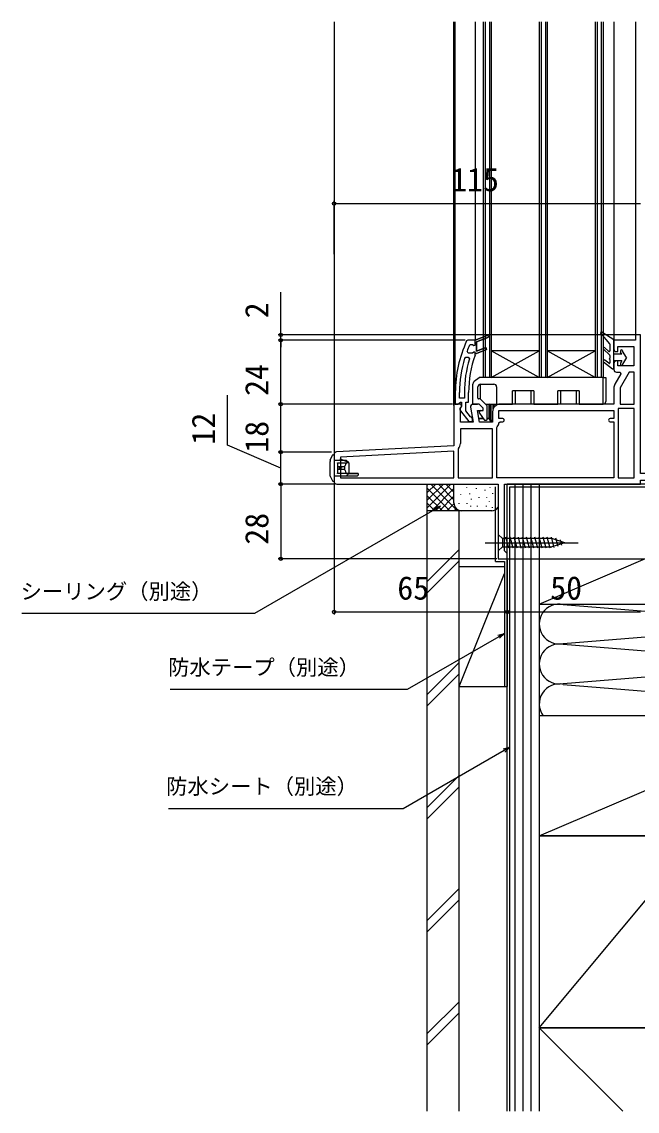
# Model space of a CAD drawing. Units: millimetres, scale not verified. Extents: x -525 to 525, y -782 to 778.
# Drawn here: x -22.2 to 208.8, y -19.6 to 389.2 of the extents above; entities that cross this region are included whole.
import ezdxf
from ezdxf.enums import TextEntityAlignment as Align

# ---------------------------------------------------------------- set-up
doc = ezdxf.new("R2010")
doc.units = ezdxf.units.MM
doc.header["$LTSCALE"] = 4
for name, color, linetype in [('0-2_YKK_11', 7, 'Continuous'), ('0-3_YKK_12', 2, 'Continuous'), ('0-4_YKK_13', 4, 'Continuous'), ('0-6_YKK_D', 6, 'Continuous'), ('0-8_YSS_K', 3, 'Continuous'), ('0-9_YSS_KE', 3, 'Continuous')]:
    doc.layers.add(name, color=color, linetype=linetype)
doc.styles.add('ＭＳ ゴシック', font='')
doc.styles.get('ＭＳ ゴシック').set_extended_font_data('MS Gothic')

msp = doc.modelspace()

# ---------------------------------------------------------------- linework, layer by layer
at = {"layer": '0-2_YKK_11'}
for p, q in [((200, 260.9), (200, 258.7)), ((95, 226.751), (95, 216.7))]:
    msp.add_line(p, q, dxfattribs=at)
for points in [[(96, 215.7), (156.6, 215.7), (156.6, 187.7), (160, 187.7), (160, 189.6), (159.5, 190.1), (159, 190.6), (159, 215.7), (210, 215.7), (210, 217.2), (222.5, 217.2), (222.5, 215.7), (225, 215.7), (225, 219.7), (210, 219.7), (210, 271.7), (208.2, 271.7), (208.2, 269.7), (200, 269.7), (200, 266.4)], [(145.795, 267.799), (146.253, 268.099), (146.925, 268.099), (147.41, 267.724), (148, 267.799), (148, 269.699), (152.452, 271.471), (148, 269.699), (145.218, 269.699), (144.764, 269.41)], [(152.748, 270.728), (148.5, 269.037), (148.5, 265.56), (151.952, 266.934), (152.248, 266.191), (148.5, 264.699), (148, 264.699), (148, 265.199), (147.41, 265.274), (146.925, 264.899), (146.9, 264.899), (145.365, 264.899), (144.896, 265.574)], [(147.97, 264.082), (148, 264.253), (148, 264.699), (148.5, 264.699), (152.248, 266.191), (151.952, 266.934), (148.5, 265.56), (148.5, 269.037), (152.748, 270.728)], [(201, 265.4), (201.5, 265.4), (201.5, 267.3), (207.5, 267.3), (207.5, 260.1), (201.5, 260.1), (201.5, 261.9), (201, 261.9)], [(144.009, 262.944), (144.487, 263.299), (145.324, 263.299), (145.801, 262.652)], [(201, 257.7), (202.345, 257.7), (202.673, 257.133), (200.389, 253.177)], [(140.5, 250.067), (140.5, 245.699), (141.6, 245.699), (142.096, 246.137), (142.394, 246.399), (142.8, 246.399), (142.8, 244.999), (142.6, 244.599)], [(143.9, 250.067), (143.9, 247.999), (142.1, 247.999), (142.1, 250.067)], [(142.413, 243.183), (145.525, 239.199), (147, 239.199), (147, 240.301), (146.525, 240.8), (146.155, 240.992), (144.4, 243.238), (144.4, 246.399), (145.5, 246.399), (145.5, 250.067)], [(200, 251.727), (200, 245.7), (157.4, 245.7)], [(146.215, 244.526), (147.207, 238.9), (142.4, 238.9), (142.4, 244.256), (142.942, 245.124), (142.623, 245.7), (140, 245.7), (140, 230.058), (95.948, 227.75)], [(154.5, 242.8), (154.5, 238.9), (149.644, 238.9), (148.868, 243.3), (151, 243.3), (151, 244.2), (149.5, 245.7), (147.2, 245.7)], [(158.3, 240.3), (156.9, 240.3), (156.9, 243.3), (200, 243.3), (200, 240.3), (198.6, 240.3)], [(200, 218.1), (156.1, 218.1), (156.1, 236.9), (156.238, 237.245)], [(156.887, 238.652), (157.384, 239.1), (158.3, 239.1)], [(198.6, 239.1), (200, 239.1), (200, 218.1)], [(154.5, 218.1), (154.5, 236.5), (142.4, 236.5), (142.4, 230.933)], [(141.718, 229.065), (141.6, 228.742), (141.6, 218.1), (154.5, 218.1)]]:
    msp.add_lwpolyline(points, dxfattribs=at)
for points in [[(207.6, 245.7), (207.6, 257.7), (205.771, 257.7), (202.4, 251.861), (202.4, 245.7)], [(207.6, 218.1), (207.6, 244.1), (201.6, 244.1), (201.6, 218.1)], [(140, 228.056), (97.4, 225.823), (97.4, 218.1), (140, 218.1)]]:
    msp.add_lwpolyline(points, close=True, dxfattribs=at)
for centre, radius, start, end in [((152.6, 271.099), 0.4, 291.69939, 111.69941), ((152.6, 271.099), 0.4, 291.69939, 111.69941), ((186.5, 250.067), 46, 155.13402, 179.99999), ((186.5, 250.067), 44.4, 156.46078, 159.55779), ((201, 266.4), 1, 180.00001, 269.99999), ((186.5, 250.067), 44.4, 163.13981, 180.00001), ((186.5, 250.067), 42.6, 162.81723, 180.00001), ((186.5, 250.067), 41, 160.01112, 180.00001), ((201, 260.9), 1, 90.00001, 179.99999), ((201, 258.7), 1, 180.00001, 269.99999), ((202.9, 251.727), 2.9, 150.00001, 180.00002), ((147.2, 244.7), 1, 90, 189.99998), ((157.4, 242.8), 2.9, 90.00001, 179.99999), ((143.2, 243.799), 1, 126.86989, 218.08672), ((154.5, 238.9), 2.4, 316.39716, 354.0622), ((158.3, 239.7), 0.6, 269.99999, 90.00001), ((198.6, 239.7), 0.6, 89.99999, 270.00001), ((139.5, 230.933), 2.9, 319.88081, 0.00001), ((96, 226.751), 1, 93.00003, 180), ((96, 216.7), 1, 180.00001, 269.99999)]:
    msp.add_arc(centre, radius, start, end, dxfattribs=at)
at = {"layer": '0-3_YKK_12'}
for p, q in [((95, 389.2), (95, 226.751)), ((140, 245.2), (140, 389.2)), ((140.5, 245.7), (140.5, 389.2)), ((148, 389.2), (148, 269.699)), ((151, 389.2), (151, 255.7)), ((151.7, 389.2), (151.7, 255.7)), ((153.3, 389.2), (153.3, 255.7)), ((154, 389.2), (154, 255.7)), ((172, 389.2), (172, 255.7)), ((172.7, 389.2), (172.7, 255.7)), ((174.3, 389.2), (174.3, 255.7)), ((175, 389.2), (175, 255.7)), ((193, 389.2), (193, 255.7)), ((193.7, 389.2), (193.7, 255.7)), ((195.3, 389.2), (195.3, 255.7)), ((196, 389.2), (196, 255.7)), ((200, 389.2), (200, 269.2)), ((208.2, 389.2), (208.2, 271.2)), ((172, 265.7), (154, 265.7)), ((172, 255.7), (154, 265.7)), ((154, 255.7), (172, 265.7)), ((193, 265.7), (175, 265.7)), ((193, 255.7), (175, 265.7)), ((175, 255.7), (193, 265.7)), ((196, 255.7), (151, 255.7))]:
    msp.add_line(p, q, dxfattribs=at)
at = {"layer": '0-4_YKK_13'}
for p, q in [((198.452, 268.356), (195.072, 272.305)), ((200, 269.9), (195.46, 272.754)), ((200, 259.2), (200, 269.9)), ((198.436, 264.159), (196.128, 266.307)), ((198.164, 265.505), (196.672, 266.893)), ((198.5, 268.226), (198.5, 265.652)), ((198.177, 261.027), (196.645, 262.216)), ((198.5, 264.013), (198.5, 262.878)), ((198.5, 262.478), (198.5, 261.185)), ((203.055, 264.4), (200, 264.4)), ((203.055, 261.9), (200, 261.9)), ((202.5, 265.7), (202.5, 265.468)), ((203.055, 264.4), (202.554, 265.268)), ((203.055, 261.9), (202.554, 261.032)), ((203.3, 265.7), (203.3, 265.575)), ((204.7, 263.15), (203.3, 265.575)), ((204.7, 263.15), (203.3, 260.725)), ((196.154, 261.585), (199.516, 258.963)), ((202.5, 260.832), (202.5, 260.6)), ((203.3, 260.725), (203.3, 260.6)), ((149.418, 255.634), (147.563, 254.15)), ((196, 255.7), (149.605, 255.7)), ((196, 255.7), (197, 255.7)), ((196, 245.7), (196, 255.7)), ((197, 255.7), (197, 246.7)), ((147, 252.979), (147, 245.9)), ((149, 247.9), (149, 252.2)), ((150, 253.2), (155, 253.2)), ((150, 247.528), (150, 253.2)), ((156, 252.2), (156, 245.7)), ((170, 250.7), (162, 250.7)), ((162, 245.7), (162, 250.7)), ((169, 245.7), (169, 250.7)), ((170, 250.7), (170, 245.7)), ((187, 250.7), (179, 250.7)), ((179, 245.7), (179, 250.7)), ((186, 245.7), (186, 250.7)), ((187, 250.7), (187, 245.7)), ((147, 245.68), (147, 245.7)), ((147.2, 245.7), (147, 245.7)), ((147.2, 245.7), (148.793, 245.7)), ((149.621, 247.7), (149.2, 247.7)), ((152.354, 245.175), (149.975, 247.554)), ((151.828, 245.7), (156, 245.7)), ((153.5, 239.7), (153.5, 245.4)), ((153.5, 245.4), (153.8, 245.4)), ((153.8, 245.4), (153.8, 239.7)), ((154.7, 243.858), (154.7, 245.7)), ((155, 245.7), (155, 244.428)), ((156, 245.7), (162, 245.7)), ((170, 245.7), (169, 245.7)), ((170, 245.7), (179, 245.7)), ((187, 245.7), (186, 245.7)), ((187, 245.7), (196, 245.7)), ((149.5, 242.785), (149.5, 242.463)), ((149.536, 242.348), (151.301, 239.828)), ((150.193, 243.3), (149.6, 242.958)), ((152.5, 240), (152.5, 244.821)), ((149.362, 240.5), (150.83, 240.5)), ((151.04, 240.2), (149.415, 240.2)), ((151.547, 239.7), (152.2, 239.7)), ((152.5, 240.5), (153.2, 240.5)), ((153.2, 240.2), (152.5, 240.2)), ((153.2, 240.5), (153.2, 240.2)), ((153.8, 239.7), (154.5, 239.7)), ((154.5, 239.4), (153.8, 239.4)), ((93.5, 224.7), (94.417, 226.534)), ((94.685, 226.7), (94.713, 226.7)), ((94.713, 226.7), (95, 226.7)), ((95, 226.7), (95, 225.7)), ((95, 225.7), (95, 217.7)), ((93.5, 224.7), (93.5, 224.2)), ((93.5, 219.2), (93.5, 224.2)), ((99.5, 224.6), (95, 224.6)), ((96.3, 223.7), (99.736, 223.7)), ((96.3, 223.596), (96.3, 223.7)), ((96.3, 223.596), (96.3, 222.2)), ((96.9, 222.2), (96.3, 222.2)), ((96.3, 222.2), (96.3, 221.2)), ((96.9, 221.2), (96.3, 221.2)), ((96.3, 221.2), (96.3, 219.804)), ((96.9, 222.2), (96.9, 221.2)), ((96.994, 222.2), (96.9, 222.2)), ((96.994, 221.2), (96.9, 221.2)), ((96.994, 222.2), (97.187, 222.2)), ((97.187, 221.2), (96.994, 221.2)), ((97.5, 222.2), (97.187, 222.2)), ((97.5, 221.2), (97.187, 221.2)), ((97.5, 222.2), (97.5, 221.2)), ((97.633, 222.2), (97.5, 222.2)), ((97.633, 221.2), (97.5, 221.2)), ((97.633, 222.2), (97.814, 222.2)), ((97.814, 221.2), (97.633, 221.2)), ((97.915, 222.2), (97.814, 222.2)), ((97.915, 221.2), (97.814, 221.2)), ((97.915, 222.2), (98.059, 222.2)), ((98.059, 221.2), (97.915, 221.2)), ((98.907, 222.2), (98.059, 222.2)), ((99.2, 223.7), (99.5, 223.7)), ((100.5, 223.7), (99.5, 224.6)), ((100.435, 223.7), (99.736, 223.7)), ((100.435, 223.7), (100.5, 223.7)), ((100.5, 223.7), (100.5, 219.7)), ((93.5, 218.7), (93.5, 219.2)), ((93.5, 218.7), (94.417, 216.866)), ((94.713, 216.7), (94.685, 216.7)), ((99.5, 218.7), (95, 218.7)), ((99.5, 219.7), (99.2, 219.7)), ((99.5, 218.7), (100.5, 219.7)), ((103.7, 218.7), (99.5, 218.7)), ((100.435, 219.7), (99.736, 219.7)), ((100.5, 219.7), (100.435, 219.7)), ((104, 219.621), (100.452, 219.652)), ((100.452, 219.652), (104, 219.621)), ((103.7, 218.7), (104, 219)), ((104, 219.621), (104, 219)), ((156.651, 196.8), (156.651, 190.6)), ((156.651, 196.8), (158.201, 195.25)), ((151.651, 193.7), (186.651, 193.7)), ((176.735, 195.25), (158.201, 195.25)), ((158.201, 195.25), (158.201, 192.15)), ((160.627, 191.6), (159.502, 195.8)), ((162.18, 191.6), (161.055, 195.8)), ((163.733, 191.6), (162.608, 195.8)), ((165.286, 191.6), (164.161, 195.8)), ((166.839, 191.6), (165.714, 195.8)), ((168.392, 191.6), (167.267, 195.8)), ((169.945, 191.6), (168.82, 195.8)), ((171.498, 191.6), (170.372, 195.8)), ((173.051, 191.6), (171.925, 195.8)), ((174.604, 191.6), (173.478, 195.8)), ((176.157, 191.6), (175.031, 195.8)), ((177.64, 191.859), (176.584, 195.8)), ((181.651, 193.7), (176.735, 195.25)), ((181.651, 193.7), (176.735, 192.15)), ((179.072, 192.31), (178.259, 195.346)), ((180.504, 192.762), (179.955, 194.812)), ((156.651, 190.6), (158.201, 192.15)), ((158.201, 192.15), (176.735, 192.15))]:
    msp.add_line(p, q, dxfattribs=at)
for points in [[(163, 250.7), (163, 245.7), (162, 245.7)], [(180, 250.7), (180, 245.7), (179, 245.7)], [(153.5, 240.5), (153.2, 240.5), (153.2, 245.7)], [(153.8, 239.4), (153.8, 239.7), (153.5, 239.7)], [(97.4, 224.6), (97.4, 225.2), (98.818, 224.6), (100, 224.1), (100, 223.644)], [(98.907, 222.2), (98.907, 221.2), (98.059, 221.2)], [(95, 217.7), (95, 216.7), (94.713, 216.7)], [(99.736, 219.7), (96.3, 219.7), (96.3, 219.804)]]:
    msp.add_lwpolyline(points, dxfattribs=at)
for centre, radius, start, end in [((195.3, 272.5), 0.3, 57.84718, 220.56105), ((196.4, 266.6), 0.4, 47.0674, 227.0674), ((198.3, 268.226), 0.2, 0, 40.56105), ((202.9, 265.7), 0.4, 0, 180), ((196.4, 261.9), 0.4, 52.18768, 232.05449), ((198.3, 265.652), 0.2, 227.0674, 0), ((198.5, 262.678), 0.2, 90, 270), ((198.3, 264.013), 0.2, 0, 47.0674), ((202.9, 265.468), 0.4, 180, 210), ((198.3, 261.185), 0.2, 232.18768, 0), ((199.7, 259.2), 0.3, 232.05449, 0), ((202.9, 260.832), 0.4, 150, 180), ((202.9, 260.6), 0.4, 180, 0), ((148.5, 252.979), 1.5, 128.65981, 180), ((149.605, 255.4), 0.3, 90, 128.65981), ((150, 252.2), 1, 90, 180), ((155, 252.2), 1, 0, 90), ((147.2, 245.9), 0.2, 180, 270), ((149.2, 247.9), 0.2, 180, 270), ((149.621, 247.2), 0.5, 45, 90), ((153.2, 245.4), 0.3, 0, 90), ((153.2, 245.4), 0.6, 0, 30), ((196, 246.7), 1, 270, 0), ((149.7, 242.785), 0.2, 120, 180), ((149.7, 242.463), 0.2, 180, 215), ((152, 244.821), 0.5, 0, 45), ((151.547, 240), 0.3, 215, 270), ((152.2, 240), 0.3, 270, 0), ((153.2, 239.9), 0.3, 0, 90), ((153.8, 239.7), 0.3, 180, 270), ((94.685, 226.4), 0.3, 90, 153.43495), ((98.31, 222.767), 0.823, 316.45882, 351.2011), ((98.495, 220.723), 0.63, 3.21963, 49.12045), ((94.685, 217), 0.3, 206.56505, 270)]:
    msp.add_arc(centre, radius, start, end, dxfattribs=at)
for centre, major_axis, start_param, end_param in [((101.289, 221.7), (0, 2.9), 0.8581397, 1.2402914), ((99.736, 223.4), (0, 0.3), 6.2831853, 7.141325), ((101.289, 221.7), (0, 2.9), 1.9013013, 2.283453), ((99.736, 220), (0, 0.3), 2.283453, 3.1415927)]:
    msp.add_ellipse(centre, major_axis=major_axis, ratio=0.789474, start_param=start_param, end_param=end_param, dxfattribs=at)
at = {"layer": '0-6_YKK_D'}
for p, q in [((95, 301.959), (95, 321.959)), ((95, 320.959), (210, 320.959)), ((75, 271.7), (75, 287.755)), ((208.1, 271.7), (74, 271.7)), ((75, 269.699), (75, 271.7)), ((144.218, 269.699), (74, 269.699)), ((144.218, 269.699), (74, 269.699)), ((75, 245.7), (75, 269.699)), ((75, 269.699), (75, 267.149)), ((139.5, 245.7), (74, 245.7)), ((138.5, 245.7), (74, 245.7)), ((75, 227.7), (75, 245.7)), ((94, 227.7), (74, 227.7)), ((93, 227.7), (74, 227.7)), ((75, 215.7), (75, 227.7)), ((95, 215.7), (74, 215.7)), ((92, 215.7), (74, 215.7)), ((75, 215.7), (75, 187.7)), ((95, 216.2), (95, 166.7)), ((156.1, 187.7), (74, 187.7)), ((159.3, 187.7), (370, 187.7)), ((160, 187.2), (160, 166.7)), ((160, 187.2), (160, 166.7)), ((95, 167.7), (160, 167.7)), ((160, 167.7), (210, 167.7))]:
    msp.add_line(p, q, dxfattribs=at)
for points in [[(75, 221.7), (55, 230.367), (55, 249.094)], [(134.995, 207.477), (132.787, 206.202), (65.188, 167.174), (-22.213, 167.174)], [(132.445, 206.794), (134.995, 207.477), (133.128, 205.61)], [(159, 159.688), (156.792, 158.413), (122.406, 138.56), (33.489, 138.56)], [(156.45, 159.004), (159, 159.688), (157.133, 157.821)], [(161, 117.007), (158.792, 115.732), (120.938, 93.877), (32.902, 93.877)], [(158.45, 116.324), (161, 117.007), (159.133, 115.14)]]:
    msp.add_lwpolyline(points, dxfattribs=at)
for centre in [(95, 320.959), (75, 271.7), (75, 269.699), (75, 269.699), (75, 245.7), (75, 245.7), (75, 227.7), (75, 227.7), (75, 215.7), (75, 215.7), (75, 187.7), (95, 167.7), (160, 167.7), (160, 167.7)]:
    msp.add_circle(centre, 0.637, dxfattribs=at)
at = {"layer": '0-8_YSS_K'}
for p, q in [((130, 205.7), (130, 215.7)), ((130, 206.842), (138.858, 215.7)), ((130, 209.671), (136.029, 215.7)), ((130, 212.499), (133.201, 215.7)), ((130, 215.327), (130.373, 215.7)), ((130, 214.185), (138.485, 205.7)), ((131.314, 215.7), (141.314, 205.7)), ((131.686, 205.7), (140, 214.014)), ((134.142, 215.7), (140, 209.842)), ((136.971, 215.7), (140, 212.671)), ((139.799, 215.7), (140, 215.499)), ((140, 208.7), (140, 215.7)), ((144.755, 214.484), (144.755, 214.284)), ((148.349, 214.18), (148.349, 213.98)), ((151.566, 213.512), (151.566, 213.312)), ((153.415, 214.596), (153.415, 214.396)), ((172, 215.7), (160, 215.7)), ((160, -19.65), (160, 215.7)), ((163, -19.65), (163, 215.7)), ((166, -19.65), (166, 215.7)), ((169, -19.65), (169, 215.7)), ((172, 215.7), (172, -19.65)), ((172, 170.7), (277, 215.7)), ((130, 211.357), (135.657, 205.7)), ((130, 208.528), (132.828, 205.7)), ((134.515, 205.7), (140, 211.185)), ((142.495, 211.843), (142.495, 211.643)), ((145.842, 212.177), (145.842, 211.977)), ((146.501, 210.174), (146.501, 209.974)), ((149.294, 210.777), (149.294, 210.577)), ((152.233, 210.842), (152.233, 210.642)), ((153.246, 209.31), (153.246, 209.11)), ((154.502, 212.289), (154.502, 212.089)), ((143, 205.7), (130, 205.7)), ((137.343, 205.7), (140.018, 208.375)), ((140.172, 205.7), (140.966, 206.495)), ((141.828, 208.505), (141.828, 208.305)), ((154.351, 205.7), (143, 205.7)), ((144.841, 208.505), (144.841, 208.305)), ((146.167, 207.504), (146.167, 207.304)), ((148.682, 207.504), (148.682, 207.304)), ((152.064, 207.504), (152.064, 207.304)), ((154.333, 207.003), (154.333, 206.803)), ((142, 191.158), (130, 179.158)), ((130, 174.915), (142, 186.915)), ((142, 139.7), (142, 184.7)), ((159, 184.7), (142, 184.7)), ((160, 184.7), (160, 139.7)), ((142, 139.7), (159, 182.2)), ((181.032, 170.542), (267.968, 163.358)), ((181.032, 155.858), (267.968, 163.042)), ((267.968, 148.358), (181.032, 155.542)), ((142, 148.731), (130, 136.731)), ((181.032, 140.858), (267.968, 148.042)), ((142, 144.489), (130, 132.489)), ((142, 139.7), (160, 139.7)), ((181.032, 140.542), (267.968, 133.358)), ((172, 83.7), (277, 128.7)), ((142, 106.305), (130, 94.305)), ((142, 102.062), (130, 90.062)), ((172, 11.7), (232, 83.7)), ((142, 63.879), (130, 51.879)), ((142, 59.636), (130, 47.636)), ((142, 21.452), (130, 9.452)), ((142, 17.21), (130, 5.21)), ((172, 11.7), (203.35, -19.65))]:
    msp.add_line(p, q, dxfattribs=at)
for centre, radius, start, end in [((143, 208.7), 3, 180, 270), ((154.1, 208.7), 3, 270, 326.44238), ((179.5, 163.2), 7.5, 78.21647, 281.78351), ((179.5, 148.2), 7.5, 78.21647, 281.78351), ((179.5, 133.2), 7.5, 78.21647, 216.8699)]:
    msp.add_arc(centre, radius, start, end, dxfattribs=at)
at = {"layer": '0-9_YSS_KE'}
for p, q in [((155.651, 186.7), (155.651, 214.7)), ((130, -19.65), (130, 205.7))]:
    msp.add_line(p, q, dxfattribs=at)
for points in [[(161, -19.65), (161, 214.7), (225, 214.7)], [(142, -19.65), (142, 205.7), (130, 205.7)], [(155.651, 186.7), (159, 186.7), (159, 139.7)], [(172, 128.7), (172, 83.7), (172, -19.65)], [(277, 98.699), (277, 128.7), (172, 128.7), (172, 83.7), (277, 83.7)], [(172, 83.7), (172, 11.7), (232, 11.7)], [(232, 11.7), (232, 83.7), (172, 83.7)], [(292, -19.65), (292, 11.7), (172, 11.7), (172, -19.65)]]:
    msp.add_lwpolyline(points, dxfattribs=at)
msp.add_lwpolyline([(277, 170.7), (277, 215.7), (172, 215.7), (172, 170.7)], close=True, dxfattribs=at)

# ---------------------------------------------------------------- texts
at = {"layer": '0-6_YKK_D', "style": 'ＭＳ ゴシック'}
for s, height, p in [('115', 8.798, (138.932, 322.959)), ('65', 8.798, (118.739, 169.7)), ('50', 8.798, (176.136, 169.7)), ('シーリング（別途）', 5.865, (-22.653, 170.739)), ('防水テープ（別途）', 5.865, (32.712, 142.261)), ('防水シート（別途）', 5.865, (31.96, 97.578))]:
    msp.add_text(s, height=height, dxfattribs=at).set_placement(p, align=Align.BOTTOM_LEFT)
for s, p in [('2', (73, 277.914)), ('24', (73, 248.802)), ('12', (53, 230.526)), ('18', (73, 227.461)), ('28', (73, 192.939))]:
    msp.add_text(s, height=8.798, rotation=90, dxfattribs=at).set_placement(p, align=Align.BOTTOM_LEFT)

doc.saveas('drawing.dxf')
